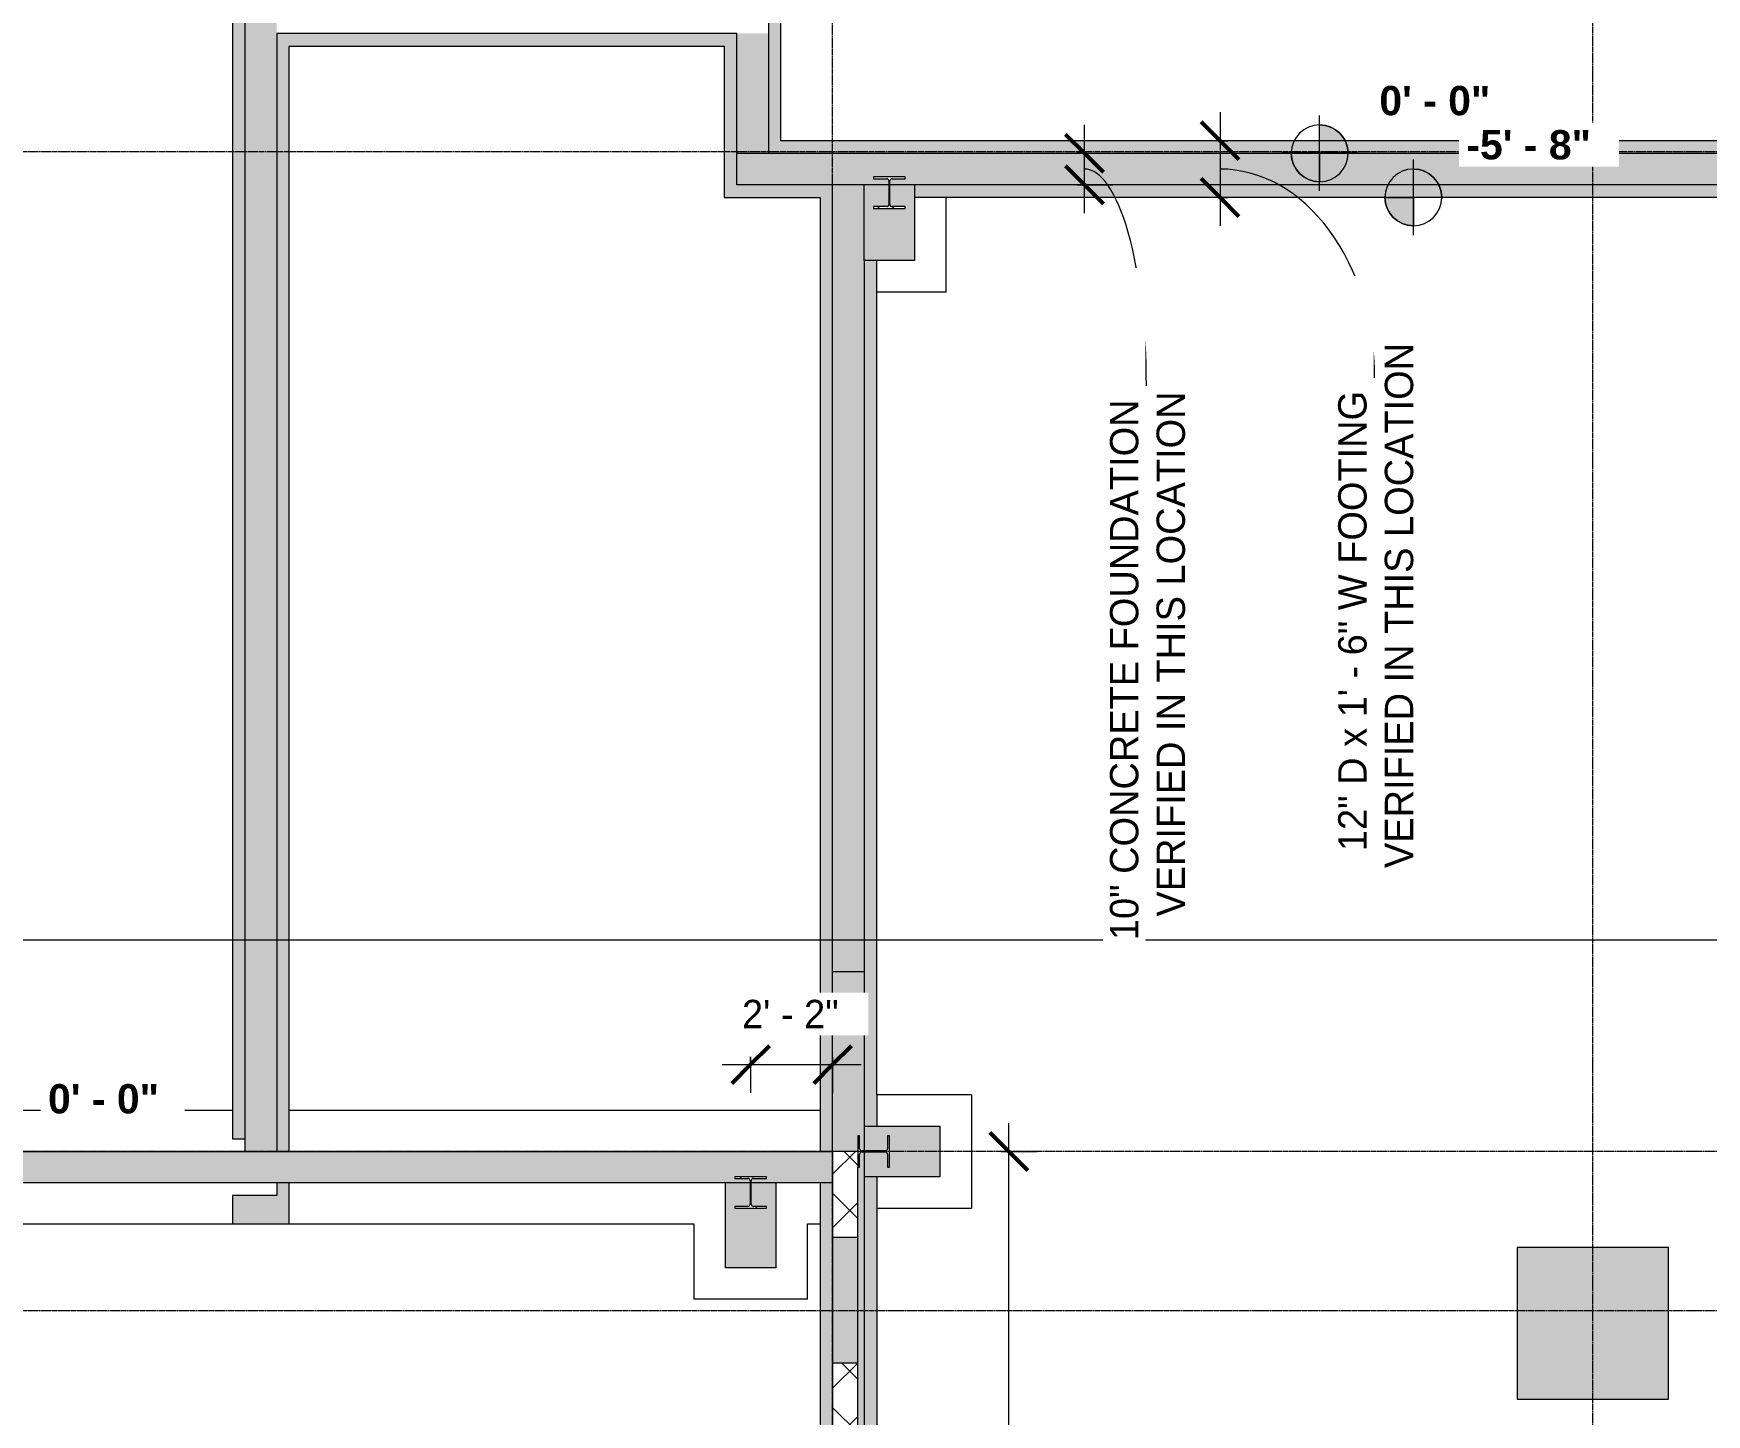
# Model space of a CAD drawing. Header units: inches. Extents: x -4066 to -1326, y 10241 to 12042.
# Drawn here: x -3280 to -2749, y 11373 to 11811 of the extents above; entities that cross this region are included whole.
import ezdxf

# ---------------------------------------------------------------- set-up
doc = ezdxf.new("R2010")
doc.units = ezdxf.units.IN
doc.header["$MEASUREMENT"] = 0
doc.linetypes.add('Grid Line 1_2_', pattern=[0.8749999999999999, 0.4999999999999999, -0.125, 0.125, -0.125])
for name, color, linetype, lineweight in [('A-ANNO-DIMS', 211, 'Continuous', 9), ('A-ANNO-DIMS-96', 211, 'Continuous', 9), ('A-WALL', 113, 'Continuous', 13), ('A-WALL-PATT', 111, 'Continuous', 20), ('G-ANNO-DIMS', 111, 'Continuous', 9), ('G-ANNO-SYMB', 111, 'Continuous', 9), ('S-COLS', 52, 'Continuous', 13), ('S-FNDN', 32, 'Continuous', 13), ('S-GRID', 1, 'Continuous', 9)]:
    doc.layers.add(name, color=color, linetype=linetype, lineweight=lineweight)
doc.styles.add('Arial_B', font='arialbd.ttf', dxfattribs={"height": 9.285714285714281})
doc.styles.add('Century Gothic', font='', dxfattribs={"height": 8.999999999999991})
doc.styles.get('Century Gothic').set_extended_font_data('Century Gothic')
doc.dimstyles.new('OD__1_16__Tol__', dxfattribs={"dimscale": 12, "dimtxt": 9.39751442745773, "dimasz": 1, "dimexe": 0.75, "dimexo": 0.5000000000000001, "dimgap": 0.75, "dimtad": 1, "dimdec": 4, "dimrnd": 0.0625, "dimzin": 3, "dimdsep": 46, "dimlunit": 4, "dimtxsty": 'Century Gothic', "dimblk1": 'OBLIQUE', "dimblk2": 'OBLIQUE', "dimsah": 1, "dimcen": 0.09, "dimdle": 0.75, "dimazin": 0, "dimtfac": 1, "dimtdec": 4, "dimtix": 1, "dimtmove": 0, "dimatfit": 3, "dimfxl": 1, "dimtvp": 1, "dimtfill": 1, "dimfrac": 2, "dimtolj": 1, "dimtzin": 0, "dimarcsym": 2})
doc.dimstyles.new('OD__1_16__Tol___1', dxfattribs={"dimscale": 12, "dimtxt": 9.39751442745773, "dimasz": 1, "dimexe": 0.75, "dimexo": 0.5000000000000001, "dimgap": 0.75, "dimtad": 1, "dimdec": 4, "dimrnd": 0.0625, "dimzin": 3, "dimdsep": 46, "dimlunit": 4, "dimtxsty": 'Century Gothic', "dimblk1": 'OBLIQUE', "dimblk2": 'OBLIQUE', "dimsah": 1, "dimcen": 0.09, "dimdle": 0.75, "dimazin": 0, "dimtfac": 1, "dimtdec": 4, "dimtix": 1, "dimtmove": 1, "dimatfit": 3, "dimfxl": 1, "dimtvp": 1, "dimtfill": 1, "dimfrac": 2, "dimtolj": 1, "dimtzin": 0, "dimarcsym": 2})

# ---------------------------------------------------------------- blocks, each defined once
blk = doc.blocks.new('W-Wide Flange-Column - W10X49-V7-STRUCTURAL SCHEMATIC - 1ST FLOOR')
at = {"layer": 'S-COLS', "lineweight": 9}
h = blk.add_hatch(dxfattribs=at)
h.set_pattern_fill('FP_16', color=256, style=0, pattern_type=2)
h.set_pattern_definition([(45, (3052.203, -11443.905), (-9.503515139147199, 9.503515139147199), []), (45, (3052.203, -11429.505), (-9.503515139147199, 9.503515139147199), [])])
h.paths.add_polyline_path([(-5.000000000003125, -4.990234374990052), (4.999999999996986, -4.990234374990052), (4.999999999996986, -4.431640624989995), (0.8613281249969303, -4.431640624989995), (0.3724300770672357, -4.229132422919689), (0.1699218749969304, -3.740234374989995), (0.1699218749969304, 3.740234375009947), (0.3724300770670652, 4.229132422939641), (0.8613281249962482, 4.431640625009947), (4.999999999996986, 4.431640625009947), (4.999999999996986, 4.990234375010004), (-5.000000000003125, 4.990234375010004), (-5.000000000003125, 4.431640625009947), (-0.8613281250030694, 4.431640625009947), (-0.3724300770733748, 4.229132422939641), (-0.1699218750030695, 3.740234375009947), (-0.1699218750030695, -3.740234374989995), (-0.3724300770732042, -4.229132422919689), (-0.8613281250037516, -4.431640624989995), (-5.000000000003125, -4.431640624989995)], flags=0)
for p, q in [((4.999999999999993, 4.990234374999829), (-5.000000000000004, 4.990234374999829)), ((-5.000000000000004, 4.990234374999829), (-5.000000000000004, 4.431640624999829)), ((-5.000000000000004, 4.431640624999829), (-0.8613281250000152, 4.431640624999829)), ((-0.169921875000006, 3.740234374999829), (-0.1699218750000061, -3.740234375000158)), ((0.169921874999994, -3.740234375000171), (0.1699218749999939, 3.740234374999825)), ((0.8613281249999939, 4.431640624999829), (4.999999999999993, 4.431640624999829)), ((4.999999999999993, 4.431640624999829), (4.999999999999993, 4.990234374999829)), ((-0.8613281250000059, -4.431640625000166), (-5.000000000000004, -4.431640625000166)), ((-5.000000000000004, -4.431640625000166), (-5.000000000000004, -4.990234375000167)), ((-5.000000000000004, -4.990234375000167), (4.999999999999993, -4.990234375000167)), ((4.999999999999993, -4.431640625000166), (0.8613281249999979, -4.431640625000167)), ((4.999999999999993, -4.990234375000167), (4.999999999999993, -4.431640625000166))]:
    blk.add_line(p, q, dxfattribs=at)
for centre, radius, start, end in [((-0.8613281250000059, 3.74023437499983), 0.6914062500000004, 2.671665932429354e-13, 90.00000000000081), ((0.8613281249999937, 3.74023437499983), 0.6914062499999992, 90.00000000000034, 180.0000000000004), ((-0.8613281250000059, -3.740234375000167), 0.6914062499999992, 269.9999999999999, 8.333053265434414e-13), ((0.8613281249999937, -3.740234375000167), 0.6914062500000004, 180.0000000000004, 270.0000000000001)]:
    blk.add_arc(centre, radius, start, end, dxfattribs=at)
blk = doc.blocks.new('W-Wide Flange-Column - W10X49-V14-STRUCTURAL SCHEMATIC - 1ST FLOOR')
at = {"layer": 'S-COLS', "lineweight": 9}
h = blk.add_hatch(dxfattribs=at)
h.set_pattern_fill('FP_25', color=256, style=0, pattern_type=2)
h.set_pattern_definition([(45, (3008.203, -11760.905), (-9.503515139147199, 9.503515139147199), []), (45, (3008.203, -11746.505), (-9.503515139147199, 9.503515139147199), [])])
h.paths.add_polyline_path([(-4.000000210717871, -4.990234374989199), (4.999999999997157, -4.990234374989284), (4.999999999997157, -4.431640624989227), (0.8613281249972714, -4.431640624989142), (0.3724300770674062, -4.229132422918922), (0.169921874997101, -3.740234374989228), (0.169921874997101, 3.7402343750108), (0.3724300770672357, 4.229132422940579), (0.8613281249965893, 4.431640625010799), (4.999999999997157, 4.431640625010714), (4.999999999997157, 4.990234375010771), (-5.000000000002955, 4.990234375010856), (-5.000000000002955, 4.431640625010799), (-0.86132812500324, 4.431640625010799), (-0.3724300770730337, 4.229132422940579), (-0.169921875002899, 3.7402343750108), (-0.169921875002899, -3.740234374989228), (-0.3724300770730337, -4.229132422918922), (-0.8613281250030694, -4.431640624989142), (-5.000000000002955, -4.431640624989142), (-5.000000000002955, -4.990234374989199)], flags=0)
for p, q in [((4.999999999999993, 4.990234374999829), (-5.000000000000004, 4.990234374999829)), ((-5.000000000000004, 4.990234374999829), (-5.000000000000004, 4.431640624999829)), ((-5.000000000000004, 4.431640624999829), (-0.8613281250000152, 4.431640624999829)), ((-0.169921875000006, 3.740234374999829), (-0.1699218750000061, -3.740234375000158)), ((0.169921874999994, -3.740234375000171), (0.1699218749999939, 3.740234374999825)), ((0.8613281249999939, 4.431640624999829), (4.999999999999993, 4.431640624999829)), ((4.999999999999993, 4.431640624999829), (4.999999999999993, 4.990234374999829)), ((-0.8613281250000059, -4.431640625000166), (-5.000000000000004, -4.431640625000166)), ((-5.000000000000004, -4.431640625000166), (-5.000000000000004, -4.990234375000167)), ((-5.000000000000004, -4.990234375000167), (4.999999999999993, -4.990234375000167)), ((4.999999999999993, -4.431640625000166), (0.8613281249999979, -4.431640625000167)), ((4.999999999999993, -4.990234375000167), (4.999999999999993, -4.431640625000166))]:
    blk.add_line(p, q, dxfattribs=at)
for centre, radius, start, end in [((-0.8613281250000059, 3.74023437499983), 0.6914062500000004, 2.671665932429354e-13, 90.00000000000081), ((0.8613281249999937, 3.74023437499983), 0.6914062499999992, 90.00000000000034, 180.0000000000004), ((-0.8613281250000059, -3.740234375000167), 0.6914062499999992, 269.9999999999999, 8.333053265434414e-13), ((0.8613281249999937, -3.740234375000167), 0.6914062500000004, 180.0000000000004, 270.0000000000001)]:
    blk.add_arc(centre, radius, start, end, dxfattribs=at)
blk = doc.blocks.new('W-Wide Flange-Column - W10X49-1634179-STRUCTURAL SCHEMATIC - 1ST FLOOR')
at = {"layer": 'S-COLS', "lineweight": 9}
h = blk.add_hatch(dxfattribs=at)
h.set_pattern_fill('FP_26', color=256, style=0, pattern_type=2)
h.set_pattern_definition([(315, (-11456.895, -3013.213), (9.503515139147199, 9.503515139147199), []), (315, (-11442.495, -3013.213), (9.503515139147199, 9.503515139147199), [])])
h.paths.add_polyline_path([(-4.99999999998863, -4.990234374997384), (5.000000000011311, -4.990234374997384), (5.000000000011311, -4.431640624997327), (0.8613281250107433, -4.431640624997327), (0.3724300770817308, -4.229132422927022), (0.1699218750114255, -3.740234374997328), (0.1699218750114255, 3.740234375002614), (0.3724300770815602, 4.229132422932309), (0.8613281250110844, 4.431640625002614), (5.000000000011311, 4.431640625002614), (5.000000000011311, 4.9902343750025), (-4.99999999998863, 4.990234375003012), (-4.99999999998863, 4.431640625002614), (-0.8613281249880628, 4.431640625002614), (-0.3724300770588797, 4.229132422932309), (-0.169921874988745, 3.740234375002614), (-0.169921874988745, -3.740234374997328), (-0.3724300770588797, -4.229132422927022), (-0.8613281249884038, -4.431640624997327), (-4.99999999998863, -4.431640624997327)], flags=0)
for p, q in [((4.999999999999993, 4.990234374999829), (-5.000000000000004, 4.990234374999829)), ((-5.000000000000004, 4.990234374999829), (-5.000000000000004, 4.431640624999829)), ((-5.000000000000004, 4.431640624999829), (-0.8613281250000152, 4.431640624999829)), ((-0.169921875000006, 3.740234374999829), (-0.1699218750000061, -3.740234375000158)), ((0.169921874999994, -3.740234375000171), (0.1699218749999939, 3.740234374999825)), ((0.8613281249999939, 4.431640624999829), (4.999999999999993, 4.431640624999829)), ((4.999999999999993, 4.431640624999829), (4.999999999999993, 4.990234374999829)), ((-0.8613281250000059, -4.431640625000166), (-5.000000000000004, -4.431640625000166)), ((-5.000000000000004, -4.431640625000166), (-5.000000000000004, -4.990234375000167)), ((-5.000000000000004, -4.990234375000167), (4.999999999999993, -4.990234375000167)), ((4.999999999999993, -4.431640625000166), (0.8613281249999979, -4.431640625000167)), ((4.999999999999993, -4.990234375000167), (4.999999999999993, -4.431640625000166))]:
    blk.add_line(p, q, dxfattribs=at)
for centre, radius, start, end in [((-0.8613281250000059, 3.74023437499983), 0.6914062500000004, 2.671665932429354e-13, 90.00000000000081), ((0.8613281249999937, 3.74023437499983), 0.6914062499999992, 90.00000000000034, 180.0000000000004), ((-0.8613281250000059, -3.740234375000167), 0.6914062499999993, 270.0000000000001, 7.824164516400251e-13), ((0.8613281249999937, -3.740234375000167), 0.6914062500000004, 180.0000000000004, 270.0000000000001)]:
    blk.add_arc(centre, radius, start, end, dxfattribs=at)
blk = doc.blocks.new('DIMBLOCK13-STRUCTURAL SCHEMATIC - 1ST FLOOR')
at = {"layer": 'A-ANNO-DIMS-96'}
for p, q in [((-2903.396876141786, 11786.3953901394), (-2903.396876141786, 11750.3953901394)), ((-2900.911594767549, 11777.3953901394), (-2912.396876141786, 11777.3953901394)), ((-2903.396876141787, 11777.3953901394), (-2900.911594767548, 11777.3953901394)), ((-2900.911594767549, 11759.3953901394), (-2912.396876141786, 11759.3953901394)), ((-2903.396876141787, 11759.3953901394), (-2900.911594767548, 11759.3953901394))]:
    blk.add_line(p, q, dxfattribs=at)
at = {"layer": 'A-ANNO-DIMS-96', "lineweight": 50}
for p, q in [((-2903.396876141786, 11777.3953901394), (-2909.396876141786, 11783.3953901394)), ((-2903.396876141786, 11777.3953901394), (-2897.396876141786, 11771.3953901394)), ((-2903.396876141786, 11759.3953901394), (-2909.396876141786, 11765.3953901394)), ((-2903.396876141786, 11759.3953901394), (-2897.396876141786, 11753.3953901394))]:
    blk.add_line(p, q, dxfattribs=at)
at = {"layer": 'A-ANNO-DIMS-96'}
blk.add_ellipse((-2903.396876141788, 11702.1928637294), major_axis=(2.017941929182548e-12, 66.20252640999934), ratio=0.7401718046381068, start_param=4.712388980384706, end_param=6.283185307179608, dxfattribs=at)
at = {"layer": 'A-ANNO-DIMS-96', "color": 0, "insert": (-2851.163947252036, 11546.76095843716), "char_height": 8.999999999999998, "width": 192.9622962437987, "attachment_point": 1, "rotation": 89.99999999999946, "line_spacing_factor": 0.9845015114479527, "style": 'Century Gothic', "bg_fill": 3, "box_fill_scale": 1.25, "bg_fill_color": 256, "bg_fill_true_color": 13158600, "bg_fill_transparency": 0}
blk.add_mtext('VERIFIED IN THIS LOCATION', dxfattribs=at)
at = {"layer": 'A-ANNO-DIMS-96', "color": 0, "insert": (-2865.931469923755, 11552.13096668142), "char_height": 8.999999999999998, "width": 180.074276457571, "attachment_point": 1, "rotation": 89.99999999999963, "line_spacing_factor": 0.9845015114479527, "style": 'Century Gothic', "bg_fill": 3, "box_fill_scale": 1.25, "bg_fill_color": 256, "bg_fill_true_color": 13158600, "bg_fill_transparency": 0}
blk.add_mtext('12" D x 1\' - 6" W FOOTING', dxfattribs=at)
blk = doc.blocks.new('_Oblique')
at = {"color": 0, "linetype": 'ByBlock', "lineweight": -2}
blk.add_line((-0.5, -0.5), (0.5, 0.5), dxfattribs=at)
blk = doc.blocks.new('DIMBLOCK14-STRUCTURAL SCHEMATIC - 1ST FLOOR')
at = {"layer": 'A-ANNO-DIMS-96'}
for p, q in [((-2946.34536105846, 11754.3953901394), (-2946.34536105846, 11782.3953901394)), ((-2948.830642432699, 11773.3953901394), (-2937.34536105846, 11773.3953901394)), ((-2946.345361058461, 11773.3953901394), (-2948.830642432699, 11773.3953901394)), ((-2948.830642432699, 11763.3953901394), (-2937.34536105846, 11763.3953901394)), ((-2946.345361058461, 11763.3953901394), (-2948.830642432699, 11763.3953901394))]:
    blk.add_line(p, q, dxfattribs=at)
at = {"layer": 'A-ANNO-DIMS-96', "lineweight": 50}
for p, q in [((-2946.34536105846, 11773.3953901394), (-2952.34536105846, 11779.3953901394)), ((-2946.34536105846, 11773.3953901394), (-2940.34536105846, 11767.3953901394)), ((-2946.34536105846, 11763.3953901394), (-2952.34536105846, 11769.3953901394)), ((-2946.34536105846, 11763.3953901394), (-2940.34536105846, 11757.3953901394))]:
    blk.add_line(p, q, dxfattribs=at)
at = {"layer": 'A-ANNO-DIMS-96'}
blk.add_ellipse((-2946.345361058461, 11699.62586809871), major_axis=(4.928477620293352e-13, 68.76952204068584), ratio=0.2849754784051742, start_param=4.712388980384685, end_param=6.283185307179588, dxfattribs=at)
at = {"layer": 'A-ANNO-DIMS-96', "color": 0, "insert": (-2923.516048169961, 11531.36560977852), "char_height": 8.999999999999998, "width": 192.9622962437987, "attachment_point": 1, "rotation": 89.99999999999945, "line_spacing_factor": 0.9845015114479527, "style": 'Century Gothic', "bg_fill": 3, "box_fill_scale": 1.25, "bg_fill_color": 256, "bg_fill_true_color": 13158600, "bg_fill_transparency": 0}
blk.add_mtext('VERIFIED IN THIS LOCATION', dxfattribs=at)
at = {"layer": 'A-ANNO-DIMS-96', "color": 0, "insert": (-2938.28357084168, 11523.90726499482), "char_height": 8.999999999999998, "width": 210.8623237246706, "attachment_point": 1, "rotation": 89.99999999999963, "line_spacing_factor": 0.9845015114479527, "style": 'Century Gothic', "bg_fill": 3, "box_fill_scale": 1.25, "bg_fill_color": 256, "bg_fill_true_color": 13158600, "bg_fill_transparency": 0}
blk.add_mtext('10" CONCRETE FOUNDATION ', dxfattribs=at)
blk = doc.blocks.new('Spot Elevations - Spot Elevation - Target Filled 2-1621861-STRUCTURAL SCHEMATIC - 1ST FLOOR')
at = {"layer": 'G-ANNO-DIMS'}
h = blk.add_hatch(color=256, dxfattribs=at)
edge = h.paths.add_edge_path(flags=0)
edge.add_line((1.249000902703301e-16, 0), (-0.09374999999999985, 0))
edge.add_arc((5.724587470723462e-16, -3.434752482434078e-16), 0.09375000000000037, 90.00000000000063, 180.0000000000002, ccw=False)
edge.add_line((1.249000902703301e-16, 0.09375000000000007), (1.249000902703301e-16, 0))
h = blk.add_hatch(color=256, dxfattribs=at)
edge = h.paths.add_edge_path(flags=0)
edge.add_line((1.249000902703301e-16, 0), (0.09375000000000029, 0))
edge.add_arc((2.289834988289385e-16, 6.245004513516504e-17), 0.09374999999999996, 269.99999999999955, 359.99999999999966, ccw=False)
edge.add_line((1.249000902703301e-16, -0.09375), (1.249000902703301e-16, 0))
for p, q in [((-2.706168622523819e-16, 0.1243846875261664), (-2.706168622523819e-16, -0.125)), ((1.249000902703301e-16, 0), (1.249000902703301e-16, 0.09375000000000007)), ((0.1250000000000001, 7.067913962433002e-16), (-0.1249999999999998, 7.067913962433002e-16)), ((-0.09374999999999985, 0), (1.249000902703301e-16, 0)), ((1.249000902703301e-16, 0), (1.249000902703301e-16, -0.09375)), ((0.09375000000000029, 0), (1.249000902703301e-16, 0))]:
    blk.add_line(p, q, dxfattribs=at)
blk.add_circle((1.249000902703301e-16, 0), 0.09375000000000007, dxfattribs=at)
for centre, radius, start, end in [((5.724587470723462e-16, -3.434752482434078e-16), 0.09375000000000037, 90.00000000000026, 179.9999999999999), ((2.289834988289385e-16, 6.245004513516504e-17), 0.09374999999999996, 269.9999999999992, 359.9999999999993)]:
    blk.add_arc(centre, radius, start, end, dxfattribs=at)
blk = doc.blocks.new('DIMBLOCK36-STRUCTURAL SCHEMATIC - 1ST FLOOR')
at = {"layer": 'A-ANNO-DIMS-96', "lineweight": 50}
for p, q in [((-3052.203253864355, 11484.43090191307), (-3046.203253864355, 11490.43090191307)), ((-3026.203253864356, 11484.43090191307), (-3020.203253864356, 11490.43090191307)), ((-3052.203253864355, 11484.43090191307), (-3058.203253864355, 11478.43090191307)), ((-3026.203253864356, 11484.43090191307), (-3032.203253864356, 11478.43090191307))]:
    blk.add_line(p, q, dxfattribs=at)
at = {"layer": 'A-ANNO-DIMS-96'}
for p, q in [((-3061.203253864355, 11484.43090191308), (-3017.203253864356, 11484.43090191307)), ((-3052.203253864355, 11486.91618328731), (-3052.203253864355, 11475.43090191307)), ((-3052.203253864355, 11484.43090191308), (-3052.203253864355, 11486.91618328731)), ((-3026.203253864356, 11486.91618328731), (-3026.203253864357, 11475.43090191307)), ((-3026.203253864357, 11484.43090191308), (-3026.203253864357, 11486.91618328731))]:
    blk.add_line(p, q, dxfattribs=at)
at = {"layer": 'A-ANNO-DIMS-96', "color": 0, "insert": (-3054.940361357956, 11504.96673913953), "char_height": 8.999999999999998, "width": 37.76905798463964, "attachment_point": 1, "line_spacing_factor": 0.9845015114479527, "style": 'Century Gothic', "bg_fill": 3, "box_fill_scale": 1.25, "bg_fill_color": 256, "bg_fill_true_color": 13158600, "bg_fill_transparency": 0}
blk.add_mtext('2\' - 2"', dxfattribs=at)
blk = doc.blocks.new('DIMBLOCK39-STRUCTURAL SCHEMATIC - 1ST FLOOR')
at = {"layer": 'A-ANNO-DIMS-96', "lineweight": 50}
for p, q in [((-2970.345361058462, 11456.8953901394), (-2976.345361058462, 11462.8953901394)), ((-2970.345361058462, 11456.8953901394), (-2964.345361058462, 11450.8953901394)), ((-2970.345361058465, 11137.64539013941), (-2976.345361058465, 11143.64539013941)), ((-2970.345361058465, 11137.64539013941), (-2964.345361058465, 11131.64539013941))]:
    blk.add_line(p, q, dxfattribs=at)
at = {"layer": 'A-ANNO-DIMS-96'}
for p, q in [((-2970.345361058465, 11137.64539013941), (-2970.345361058462, 11465.8953901394)), ((-2972.830642432701, 11456.8953901394), (-2961.345361058462, 11456.8953901394)), ((-2970.345361058463, 11456.8953901394), (-2972.830642432701, 11456.8953901394)), ((-2972.830642432703, 11137.64539013941), (-2961.345361058465, 11137.64539013941)), ((-2970.345361058465, 11137.64539013941), (-2972.830642432703, 11137.64539013941))]:
    blk.add_line(p, q, dxfattribs=at)
at = {"layer": 'A-ANNO-DIMS-96', "color": 0, "insert": (-2990.881198284921, 11266.54200963057), "char_height": 8.999999999999998, "width": 73.7481132211921, "attachment_point": 1, "rotation": 89.99999999999963, "line_spacing_factor": 0.9845015114479527, "style": 'Century Gothic', "bg_fill": 3, "box_fill_scale": 1.25, "bg_fill_color": 256, "bg_fill_true_color": 13158600, "bg_fill_transparency": 0}
blk.add_mtext('26\' - 7 1/4"', dxfattribs=at)

msp = doc.modelspace()

# ---------------------------------------------------------------- hatches: boundary and pattern name
at = {"layer": 'A-WALL-PATT', "lineweight": 9}
h = msp.add_hatch(dxfattribs=at)
h.set_pattern_fill('FP_1', color=256, style=0, pattern_type=2)
h.set_pattern_definition([(45, (0, 0), (-8.485281374238571, 8.485281374238571), []), (135, (0, 0), (-8.485281374238571, -8.48528137423857), [])])
h.paths.add_polyline_path([(-3018.203253864365, 10818.39539013943), (-3018.20325386436, 11389.76062652004), (-3026.20325386436, 11389.76062652004), (-3026.203253864365, 10818.39539013943)], flags=0)
h.paths.add_polyline_path([(-3018.20325386436, 11429.76062652003), (-3018.203253864359, 11456.89539013941), (-3026.203253864359, 11456.89539013941), (-3026.203253864359, 11429.76062652003)], flags=0)
at = {"layer": 'S-FNDN', "lineweight": 9}
h = msp.add_hatch(color=254, dxfattribs=at)
h.paths.add_polyline_path([(-3198.453253864354, 11433.89539013941), (-3198.453253864354, 11446.89539013941), (-3202.453253864355, 11446.89539013941), (-3202.453253864355, 11442.89539013937), (-3216.453253864354, 11442.89539013937), (-3216.453253864354, 11433.89539013941), (-3202.453253864355, 11433.89539013941)], flags=0)
h.paths.add_polyline_path([(-3202.453253864359, 11456.89539013941), (-3198.453253864359, 11456.89539013941), (-3198.453253864357, 11811.39539013944), (-3202.453253864357, 11811.39539013944), (-3202.453253864359, 11460.89539013937)], flags=0)
h.paths.add_polyline_path([(-3212.453253864359, 11460.89539013937), (-3212.453253864357, 11821.39539013945), (-3198.453253864357, 11821.39539013945), (-3198.453253864357, 11825.39539013944), (-3216.453253864357, 11825.39539013944), (-3216.453253864359, 11460.89539013937)], flags=0)
at = {"layer": 'S-FNDN'}
h = msp.add_hatch(color=7, dxfattribs=at)
h.paths.add_polyline_path([(-3087.767508634276, 11807.39539013944), (-3056.58153451516, 11807.39539013944), (-3056.58153451516, 11811.39539013944), (-3198.453253864357, 11811.39539013944), (-3198.453253864357, 11807.39539013944)], flags=0)
h.paths.add_polyline_path([(-3046.58153451516, 11821.39539013945), (-3046.58153451516, 11825.39539013945), (-3198.453253864357, 11825.39539013945), (-3198.453253864357, 11821.39539013945), (-3049.692645626269, 11821.39539013945)], flags=0)
at = {"layer": 'S-FNDN', "lineweight": 9}
h = msp.add_hatch(color=254, dxfattribs=at)
h.paths.add_polyline_path([(-3042.58153451516, 11777.39539013941), (-3042.58153451516, 11825.39539013945), (-3046.58153451516, 11825.39539013945), (-3046.58153451516, 11777.39539013941)], flags=0)
h.paths.add_polyline_path([(-3056.58153451516, 11777.39539013941), (-3056.58153451516, 11807.39539013944), (-3060.58153451516, 11807.39539013944), (-3060.58153451516, 11777.39539013941)], flags=0)
at = {"layer": 'S-FNDN'}
for color, points in [(254, [(-3202.453253864359, 11456.89539013941), (-3202.453253864357, 11821.39539013945), (-3212.453253864357, 11821.39539013945), (-3212.453253864359, 11456.89539013941)]), (7, [(-3046.58153451516, 11773.39539013941), (-3046.58153451516, 11811.39539013944), (-3056.58153451516, 11811.39539013944), (-3056.58153451516, 11773.39539013941)]), (254, [(-1612.516077698593, 11763.39539013939), (-1585.453253864366, 11763.39539013939), (-1585.453253864366, 11773.3953901394), (-3056.58153451516, 11773.39539013941), (-3056.58153451516, 11763.39539013941), (-3008.373175528642, 11763.39539013941), (-3008.373175528642, 11764.64539013941), (-3008.575683730712, 11765.13428818734), (-3009.064581778642, 11765.33679638941), (-3013.203253653642, 11765.33679638941), (-3013.203253653642, 11765.89539013941), (-3003.203253653642, 11765.89539013941), (-3003.203253653642, 11765.33679638941), (-3007.341925528642, 11765.33679638941), (-3007.830823576572, 11765.13428818734), (-3008.033331778642, 11764.64539013941), (-3008.033331778642, 11763.39539013941), (-2712.373173924982, 11763.3953901394), (-2712.373173924982, 11764.64539013941), (-2712.575682127052, 11765.13428818734), (-2713.064580174982, 11765.33679638941), (-2717.203252049982, 11765.33679638941), (-2717.203252049982, 11765.89539013941), (-2707.203252049982, 11765.89539013941), (-2707.203252049982, 11765.33679638941), (-2711.341923924982, 11765.33679638941), (-2711.830821972912, 11765.13428818734), (-2712.033330174982, 11764.64539013941), (-2712.033330174982, 11763.3953901394), (-2388.373173924982, 11763.3953901394), (-2388.373173924982, 11764.64539013941), (-2388.575682127052, 11765.13428818734), (-2389.064580174981, 11765.33679638941), (-2393.203252049982, 11765.33679638941), (-2393.203252049982, 11765.89539013941), (-2383.203252049982, 11765.89539013941), (-2383.203252049982, 11765.33679638941), (-2387.341923924982, 11765.33679638941), (-2387.830821972912, 11765.13428818734), (-2388.033330174982, 11764.64539013941), (-2388.033330174982, 11763.3953901394), (-2064.373173924981, 11763.3953901394), (-2064.373173924981, 11764.64539013941), (-2064.575682127052, 11765.13428818734), (-2065.064580174981, 11765.33679638941), (-2069.203252049981, 11765.33679638941), (-2069.203252049981, 11765.89539013941), (-2059.203252049982, 11765.89539013941), (-2059.203252049982, 11765.33679638941), (-2063.341923924981, 11765.33679638941), (-2063.830821972911, 11765.13428818734), (-2064.033330174981, 11764.64539013941), (-2064.033330174981, 11763.3953901394), (-1740.373173924981, 11763.3953901394), (-1740.373173924981, 11764.64539013941), (-1740.575682127051, 11765.13428818734), (-1741.064580174981, 11765.33679638941), (-1745.203252049981, 11765.33679638941), (-1745.203252049981, 11765.89539013941), (-1735.203252049981, 11765.89539013941), (-1735.203252049981, 11765.33679638941), (-1739.341923924981, 11765.33679638941), (-1739.83082197291, 11765.13428818734), (-1740.033330174981, 11764.64539013941), (-1740.033330174981, 11763.3953901394), (-1620.373175739354, 11763.39539013939), (-1620.373175739354, 11764.64539013941), (-1620.575683941424, 11765.13428818734), (-1621.064581989354, 11765.33679638941), (-1625.203253864354, 11765.33679638941), (-1625.203253864354, 11765.89539013942), (-1615.203253864354, 11765.89539013942), (-1615.203253864354, 11765.33679638941), (-1619.341925739354, 11765.33679638941), (-1619.830823787284, 11765.13428818734), (-1620.033331989354, 11764.54733944192), (-1620.033331989354, 11763.39539013939)]), (7, [(-3016.203253864358, 11513.89539013941), (-3016.203255468016, 11763.39539013941), (-3026.203253864357, 11763.39539013941), (-3026.203253864358, 11513.89539013941)]), (256, [(-3016.203253864357, 11739.39539013941), (-3000.203255468015, 11739.39539013941), (-3000.203255468015, 11763.39539013941), (-3008.033331778642, 11763.39539013941), (-3008.033331778642, 11757.16492138941), (-3007.830823576572, 11756.67602334148), (-3007.341925528642, 11756.47351513941), (-3003.203253653642, 11756.47351513941), (-3003.203253653642, 11755.91492138941), (-3013.203253653642, 11755.91492138941), (-3013.203253653642, 11756.47351513941), (-3009.064581778642, 11756.47351513941), (-3008.575683730712, 11756.67602334148), (-3008.373175528642, 11757.16492138941), (-3008.373175528642, 11763.39539013941), (-3016.203253864357, 11763.39539013941), (-3016.203253864357, 11755.91492138941)]), (256, [(-3006.934008634279, 11448.89539013941), (-2992.203253864358, 11448.89539013941), (-2992.203253864358, 11464.89539013941), (-3016.203253864359, 11464.89539013941), (-3016.203253864359, 11457.06531201441), (-3009.472785114359, 11457.06531201441), (-3008.983887066429, 11457.26782021648), (-3008.781378864359, 11457.75671826441), (-3008.781378864359, 11461.89539013941), (-3008.222785114359, 11461.89539013941), (-3008.222785114359, 11451.89539013941), (-3008.781378864359, 11451.89539013941), (-3008.781378864359, 11456.03406201441), (-3008.983887066429, 11456.52296006234), (-3009.472785114359, 11456.72546826441), (-3016.203253864359, 11456.72546826441), (-3016.203253864359, 11448.89539013941), (-3008.222785114359, 11448.89539013941)]), (256, [(-3044.203253864358, 11420.0156605868), (-3044.203253864357, 11446.89539013941), (-3052.033331989358, 11446.89539013941), (-3052.033331989358, 11440.16492138941), (-3051.830823787287, 11439.67602334148), (-3051.341925739358, 11439.47351513941), (-3047.203253864358, 11439.47351513941), (-3047.203253864358, 11438.91492138941), (-3057.203253864358, 11438.91492138941), (-3057.203253864358, 11439.47351513941), (-3053.064581989358, 11439.47351513941), (-3052.575683941428, 11439.67602334148), (-3052.373175739358, 11440.16492138941), (-3052.373175739358, 11446.89539013941), (-3060.203253864358, 11446.89539013941), (-3060.203253864358, 11420.0156605868)]), (7, [(-2761.203253864358, 11378.39539013943), (-2761.203253864358, 11426.39539013943), (-2809.203253864358, 11426.39539013943), (-2809.203253864359, 11378.39539013943), (-2764.433508634279, 11378.39539013943)])]:
    msp.add_hatch(color=color, dxfattribs=at).paths.add_polyline_path(points, flags=0)
h = msp.add_hatch(color=254, dxfattribs=at)
h.paths.add_polyline_path([(-2072.203253864355, 11759.3953901394), (-2072.203253864355, 11763.3953901394), (-2380.203253864355, 11763.3953901394), (-2380.203253864355, 11759.3953901394), (-2082.203253864357, 11759.3953901394)], flags=0)
h.paths.add_polyline_path([(-3056.58153451516, 11759.39539013941), (-3026.203253864357, 11759.39539013941), (-3026.203253864357, 11763.39539013941), (-3056.58153451516, 11763.39539013941), (-3056.58153451516, 11777.39539013941), (-3060.58153451516, 11777.39539013941), (-3060.58153451516, 11759.39539013941)], flags=0)
h.paths.add_polyline_path([(-3000.203255468015, 11759.39539013941), (-2720.203253864355, 11759.39539013941), (-2720.203253864355, 11763.3953901394), (-3000.203255468015, 11763.39539013941), (-3000.203255468015, 11762.83192916426)], flags=0)
h.paths.add_polyline_path([(-2704.203253864355, 11759.39539013941), (-2396.203253864355, 11759.3953901394), (-2396.203253864355, 11763.3953901394), (-2704.203253864355, 11763.3953901394), (-2704.203253864355, 11759.91206988094)], flags=0)
h.paths.add_polyline_path([(-1602.203255678728, 11759.3953901394), (-1590.640753864367, 11759.3953901394), (-1590.640753864367, 11763.39539013939), (-1612.203255678727, 11763.39539013939), (-1612.203255678727, 11759.3953901394)], flags=0)
h.paths.add_polyline_path([(-1885.640753864366, 11759.3953901394), (-1748.203253864355, 11759.3953901394), (-1748.203253864355, 11763.3953901394), (-2056.203253864355, 11763.3953901394), (-2056.203253864355, 11759.3953901394), (-1925.640753864366, 11759.3953901394)], flags=0)
h.paths.add_polyline_path([(-1628.203255678728, 11759.3953901394), (-1628.203255678728, 11763.39539013939), (-1732.203253864354, 11763.3953901394), (-1732.203253864354, 11759.3953901394), (-1632.764508634276, 11759.3953901394)], flags=0)
h.paths.add_polyline_path([(-1687.842142753292, 11773.3953901394), (-1590.640753864367, 11773.3953901394), (-1590.640753864367, 11777.3953901394), (-3046.58153451516, 11777.39539013941), (-3046.58153451516, 11773.39539013941), (-1695.842142753291, 11773.3953901394)], flags=0)
h = msp.add_hatch(color=7, dxfattribs=at)
h.paths.add_polyline_path([(-3026.203253864363, 11161.39539013942), (-3026.203253864359, 11446.89539013941), (-3030.203253864359, 11446.89539013941), (-3030.20325386436, 11289.20789013943), (-3028.203253864361, 11289.20789013943), (-3028.203253864362, 11161.39539013942)], flags=0)
h.paths.add_polyline_path([(-3012.203253864361, 11161.39539013942), (-3012.203253864359, 11448.89539013941), (-3016.203253864359, 11448.89539013941), (-3016.20325386436, 11161.39539013942)], flags=0)
h.paths.add_polyline_path([(-3026.203253864359, 11456.89539013941), (-3026.203253864357, 11759.39539013941), (-3030.203253864357, 11759.39539013941), (-3030.203253864359, 11456.89539013941)], flags=0)
h.paths.add_polyline_path([(-3013.172624446654, 11464.89539013941), (-3012.203253864359, 11464.89539013941), (-3012.203253864357, 11739.39539013941), (-3016.203253864357, 11739.39539013941), (-3016.203253864359, 11464.89539013941)], flags=0)
h = msp.add_hatch(color=7, dxfattribs=at)
h.paths.add_polyline_path([(-3016.20325386436, 11161.39539013942), (-3016.203253864359, 11456.72546826441), (-3016.953253864359, 11456.72546826441), (-3017.442151912288, 11456.52296006234), (-3017.644660114359, 11456.03406201441), (-3017.644660114359, 11451.89539013941), (-3018.203253864359, 11451.89539013941), (-3018.20325386436, 11429.76062652003), (-3026.203253864359, 11429.76062652003), (-3026.20325386436, 11389.76062652004), (-3018.20325386436, 11389.76062652004), (-3018.203253864363, 11161.39539013942)], flags=0)
h.paths.add_polyline_path([(-3026.203253864359, 11456.89539013941), (-3018.203253864359, 11456.89539013941), (-3018.203253864359, 11461.89539013941), (-3017.644660114359, 11461.89539013941), (-3017.644660114359, 11457.75671826441), (-3017.442151912288, 11457.26782021648), (-3016.953253864359, 11457.06531201441), (-3016.203253864359, 11457.06531201441), (-3016.203253864358, 11513.89539013941), (-3026.203253864358, 11513.89539013941), (-3026.203253864359, 11457.75671826441)], flags=0)
h = msp.add_hatch(color=256, dxfattribs=at)
h.paths.add_polyline_path([(-3332.533331989359, 11446.89539013941), (-3052.373175739358, 11446.89539013941), (-3052.373175739358, 11447.64539013941), (-3052.575683941428, 11448.13428818734), (-3053.064581989358, 11448.33679638941), (-3057.203253864358, 11448.33679638941), (-3057.203253864358, 11448.89539013941), (-3047.203253864358, 11448.89539013941), (-3047.203253864358, 11448.33679638941), (-3051.341925739358, 11448.33679638941), (-3051.830823787287, 11448.13428818734), (-3052.033331989358, 11447.64539013941), (-3052.033331989358, 11446.89539013941), (-3026.203253864359, 11446.89539013941), (-3026.203253864359, 11456.89539013941), (-3557.703253864361, 11456.89539013941), (-3557.703253864361, 11448.89539013941), (-3550.70325386436, 11448.89539013941), (-3550.70325386436, 11448.33679638942), (-3554.84192573936, 11448.33679638942), (-3555.330823787289, 11448.13428818734), (-3555.53333198936, 11447.64539013942), (-3555.53333198936, 11446.89539013941), (-3332.873175739359, 11446.89539013941), (-3332.873175739359, 11447.64539013941), (-3333.07568394143, 11448.13428818734), (-3333.56458198936, 11448.33679638941), (-3337.703253864359, 11448.33679638941), (-3337.703253864359, 11448.89539013941), (-3327.70325386436, 11448.89539013941), (-3327.70325386436, 11448.33679638941), (-3331.841925739359, 11448.33679638941), (-3332.330823787289, 11448.13428818734), (-3332.533331989359, 11447.64539013941)], flags=0)
h.paths.add_polyline_path([(-3557.703253864361, 11446.89539013941), (-3555.87317573936, 11446.89539013941), (-3555.87317573936, 11447.64539013942), (-3556.07568394143, 11448.13428818734), (-3556.56458198936, 11448.33679638942), (-3557.703253864361, 11448.33679638942), (-3557.703253864361, 11447.64539013942)], flags=0)

# ---------------------------------------------------------------- linework, layer by layer
at = {"layer": 'A-WALL', "lineweight": 9}
for p, q in [((-3026.203253864356, 11456.8953901394), (-3026.203253864362, 10818.39539013942)), ((-3018.203253864356, 11456.8953901394), (-3026.203253864356, 11456.8953901394)), ((-3018.203253864359, 11142.64539013941), (-3018.203253864356, 11451.8953901394)), ((-3026.203253864357, 11429.76062652002), (-3018.203253864357, 11429.76062652002)), ((-3018.203253864357, 11389.76062652002), (-3026.203253864357, 11389.76062652002))]:
    msp.add_line(p, q, dxfattribs=at)
at = {"layer": 'G-ANNO-SYMB'}
msp.add_line((-4008.432107819133, 11523.97754412666), (-1530.354510271987, 11523.97754412664), dxfattribs=at)
at = {"layer": 'S-FNDN', "lineweight": 9}
for p, q in [((-3216.453253864354, 11825.39539013943), (-3216.453253864351, 11460.89539013936)), ((-3042.581534515156, 11777.3953901394), (-3042.581534515157, 11825.39539013943)), ((-3212.453253864351, 11456.8953901394), (-3212.453253864353, 11821.39539013943)), ((-3046.581534515157, 11821.39539013943), (-3046.581534515157, 11773.3953901394)), ((-3202.453253864353, 11811.39539013943), (-3202.453253864351, 11456.8953901394)), ((-3056.581534515157, 11811.39539013943), (-3202.453253864353, 11811.39539013943)), ((-3198.453253864351, 11456.8953901394), (-3198.453253864354, 11807.39539013943)), ((-3198.453253864354, 11807.39539013943), (-3060.581534515157, 11807.39539013943)), ((-3060.581534515157, 11807.39539013943), (-3060.581534515157, 11759.3953901394)), ((-3056.581534515157, 11763.3953901394), (-3056.581534515157, 11811.39539013943)), ((-1590.640753864364, 11777.39539013939), (-3042.581534515156, 11777.3953901394)), ((-3056.581534515157, 11773.3953901394), (-1585.453253864364, 11773.39539013939)), ((-3060.581534515157, 11759.3953901394), (-3030.203253864354, 11759.3953901394)), ((-3008.373175528639, 11763.3953901394), (-3056.581534515157, 11763.3953901394)), ((-3030.203253864354, 11759.3953901394), (-3030.203253864356, 11456.8953901394)), ((-3026.203253864355, 11456.8953901394), (-3026.203253864354, 11763.3953901394)), ((-3016.203255468013, 11739.3953901394), (-3016.203255468013, 11763.3953901394)), ((-2720.203253864353, 11763.3953901394), (-3008.033331778639, 11763.3953901394)), ((-3000.203255468013, 11763.3953901394), (-3000.203255468013, 11739.3953901394)), ((-2730.203253864353, 11759.3953901394), (-3000.203255468012, 11759.3953901394)), ((-2990.203255468012, 11729.3953901394), (-2990.203255468012, 11759.3953901394)), ((-3000.203255468013, 11739.3953901394), (-3016.203255468013, 11739.3953901394)), ((-3016.203253864353, 11739.3953901394), (-3016.203253864355, 11457.0653120144)), ((-3012.203253864356, 11474.8953901394), (-3012.203253864354, 11739.3953901394)), ((-2990.203255468012, 11729.3953901394), (-3012.203253864354, 11729.3953901394)), ((-3016.203253864355, 11513.8953901394), (-3026.203253864355, 11513.8953901394)), ((-3012.203253864356, 11474.8953901394), (-3012.203253864356, 11464.89539013939)), ((-2982.203253864356, 11474.8953901394), (-3012.203253864356, 11474.8953901394)), ((-2982.203253864356, 11474.8953901394), (-2982.203253864356, 11438.8953901394)), ((-3216.453253864352, 11469.8953901394), (-3544.703253864356, 11469.8953901394)), ((-3030.203253864356, 11469.8953901394), (-3198.453253864351, 11469.8953901394)), ((-3016.203253864355, 11464.89539013939), (-2992.203253864355, 11464.89539013939)), ((-2992.203253864355, 11464.89539013939), (-2992.203253864355, 11448.89539013939)), ((-3567.703253864356, 11456.8953901394), (-3026.203253864355, 11456.8953901394)), ((-3216.453253864351, 11460.89539013936), (-3212.453253864351, 11460.89539013936)), ((-3016.203253864355, 11456.7254682644), (-3016.203253864358, 11145.64539013941)), ((-3060.203253864355, 11446.8953901394), (-3332.533331989356, 11446.8953901394)), ((-3202.453253864351, 11446.8953901394), (-3202.453253864351, 11442.89539013936)), ((-3198.453253864351, 11433.8953901394), (-3198.453253864351, 11446.8953901394)), ((-3060.203253864355, 11420.01566058679), (-3060.203253864355, 11446.8953901394)), ((-3052.373175739355, 11446.8953901394), (-3060.203253864355, 11446.8953901394)), ((-3026.203253864356, 11446.8953901394), (-3052.033331989355, 11446.8953901394)), ((-3044.203253864355, 11446.8953901394), (-3044.203253864355, 11420.01566058679)), ((-3030.203253864356, 11446.8953901394), (-3030.203253864357, 11289.20789013942)), ((-2992.203253864355, 11448.89539013939), (-3016.203253864355, 11448.89539013939)), ((-3012.203253864356, 11448.89539013939), (-3012.203253864358, 11155.64539013941)), ((-3202.453253864351, 11442.89539013936), (-3216.453253864351, 11442.89539013936)), ((-3216.453253864351, 11442.89539013936), (-3216.453253864351, 11433.8953901394)), ((-3012.203253864356, 11438.8953901394), (-2982.203253864356, 11438.8953901394)), ((-3314.703253864356, 11433.8953901394), (-3070.203253864355, 11433.8953901394)), ((-3070.203253864355, 11433.8953901394), (-3070.203253864355, 11410.01566058679)), ((-3034.203253864355, 11433.8953901394), (-3030.203253864356, 11433.8953901394)), ((-3034.203253864355, 11410.01566058679), (-3034.203253864355, 11433.8953901394)), ((-2761.203253864355, 11426.39539013942), (-2809.203253864355, 11426.39539013942)), ((-2809.203253864355, 11426.39539013942), (-2809.203253864355, 11378.39539013942)), ((-2761.203253864355, 11378.39539013942), (-2761.203253864355, 11426.39539013942)), ((-3044.203253864355, 11420.01566058679), (-3060.203253864355, 11420.01566058679)), ((-3034.203253864355, 11410.01566058679), (-3070.203253864355, 11410.01566058679)), ((-2809.203253864355, 11378.39539013942), (-2761.203253864355, 11378.39539013942))]:
    msp.add_line(p, q, dxfattribs=at)
at = {"layer": 'S-GRID', "linetype": 'Grid Line 1_2_'}
for p, q in [((-3026.203253864362, 10769.69705680642), (-3026.203253864353, 11992.79345696724)), ((-2785.203253864363, 10455.54857511406), (-2785.203253864351, 11992.79345696724)), ((-1374.377465411871, 11773.89539013939), (-3750.493318273372, 11773.8953901394)), ((-1374.377465411873, 11456.89539013939), (-3750.493318273374, 11456.8953901394)), ((-1374.377465411873, 11406.3953901394), (-3886.222405602958, 11406.39539013942))]:
    msp.add_line(p, q, dxfattribs=at)

# ---------------------------------------------------------------- block references
at = {"layer": 'S-COLS', "lineweight": 9}
for name, p in [('W-Wide Flange-Column - W10X49-V14-STRUCTURAL SCHEMATIC - 1ST FLOOR', (-3008.203253653639, 11760.9051557644)), ('W-Wide Flange-Column - W10X49-V7-STRUCTURAL SCHEMATIC - 1ST FLOOR', (-3052.203253864355, 11443.9051557644))]:
    msp.add_blockref(name, p, dxfattribs=at)
at = {"layer": 'S-COLS', "lineweight": 9, "rotation": 89.9999999999999}
msp.add_blockref('W-Wide Flange-Column - W10X49-1634179-STRUCTURAL SCHEMATIC - 1ST FLOOR', (-3013.213019489356, 11456.8953901394), dxfattribs=at)

# ---------------------------------------------------------------- next in the draw order: texts
at = {"layer": 'G-ANNO-DIMS', "insert": (-3274.938678756699, 11478.24188262499), "char_height": 9.285714285714281, "width": 40.98938307030129, "attachment_point": 1, "line_spacing_factor": 0.9417779076525878, "style": 'Arial_B', "bg_fill": 3, "box_fill_scale": 1.25, "bg_fill_color": 256, "bg_fill_true_color": 13158600, "bg_fill_transparency": 0}
msp.add_mtext('0\' - 0"', dxfattribs=at)

# ---------------------------------------------------------------- next in the draw order: dimensions: what is measured, and where the dimension line sits
at = {"layer": 'A-ANNO-DIMS'}
dim = msp.add_linear_dim(base=(-2903.396876141788, 11759.3953901394), p1=(-2894.911594767548, 11777.3953901394), p2=(-2894.911594767548, 11759.3953901394), angle=89.99999999999991, text='<>\\XVERIFIED IN THIS LOCATION', dimstyle='OD__1_16__Tol___1', override={"dimpost": '12" D x<>W FOOTING', "dimfxl": 18}, dxfattribs=at)
dim.commit()
dim.dimension.update_dxf_attribs({"geometry": 'DIMBLOCK13-STRUCTURAL SCHEMATIC - 1ST FLOOR', "text_midpoint": (-2853.931469923755, 11552.13096668142), "dimtype": 160, "text_rotation": 89.99999999999991})
dim = msp.add_linear_dim(base=(-3026.203253864357, 11484.43090191308), p1=(-3052.203253864355, 11492.91618328731), p2=(-3026.203253864357, 11492.91618328731), dimstyle='OD__1_16__Tol__', override={"dimpost": '<>', "dimfxl": 25.99999999999864}, dxfattribs=at)
dim.commit()
dim.dimension.update_dxf_attribs({"geometry": 'DIMBLOCK36-STRUCTURAL SCHEMATIC - 1ST FLOOR', "text_midpoint": (-3039.203253864356, 11498.04409025445)})
dim = msp.add_linear_dim(base=(-2970.345361058464, 11456.8953901394), p1=(-2978.830642432703, 11137.64539013941), p2=(-2978.830642432701, 11456.8953901394), angle=89.99999999999991, dimstyle='OD__1_16__Tol__', override={"dimpost": '<>', "dimfxl": 319.2499999999909}, dxfattribs=at)
dim.commit()
dim.dimension.update_dxf_attribs({"geometry": 'DIMBLOCK39-STRUCTURAL SCHEMATIC - 1ST FLOOR', "text_midpoint": (-2984.570378092326, 11297.27039013941)})

# ---------------------------------------------------------------- next in the draw order: block references
at = {"layer": 'G-ANNO-DIMS', "extrusion": (0, 0, -1), "xscale": 95.99999999999994, "yscale": 95.99999999999994, "zscale": 95.99999999999994, "rotation": 180}
for p in [(2871.812159608973, 11773.39539013939), (2842.111863362965, 11759.39539013939)]:
    msp.add_blockref('Spot Elevations - Spot Elevation - Target Filled 2-1621861-STRUCTURAL SCHEMATIC - 1ST FLOOR', p, dxfattribs=at)

# ---------------------------------------------------------------- next in the draw order: dimensions: what is measured, and where the dimension line sits
at = {"layer": 'A-ANNO-DIMS'}
dim = msp.add_linear_dim(base=(-2946.345361058462, 11773.3953901394), p1=(-2954.830642432699, 11763.3953901394), p2=(-2954.830642432699, 11773.3953901394), angle=89.99999999999991, text='<>\\XVERIFIED IN THIS LOCATION', dimstyle='OD__1_16__Tol___1', override={"dimpost": '<>CONCRETE FOUNDATION ', "dimfxl": 10}, dxfattribs=at)
dim.commit()
dim.dimension.update_dxf_attribs({"geometry": 'DIMBLOCK14-STRUCTURAL SCHEMATIC - 1ST FLOOR', "text_midpoint": (-2926.28357084168, 11523.90726499482), "dimtype": 160, "text_rotation": 89.99999999999991})

# ---------------------------------------------------------------- next in the draw order: texts
at = {"layer": 'G-ANNO-DIMS', "insert": (-2825.302681153497, 11780.74188262498), "char_height": 9.285714285714281, "width": 46.05796269727402, "attachment_point": 1, "line_spacing_factor": 0.9417779076525878, "style": 'Arial_B', "bg_fill": 3, "box_fill_scale": 1.25, "bg_fill_color": 256, "bg_fill_true_color": 13158600, "bg_fill_transparency": 0}
msp.add_mtext('-5\' - 8"', dxfattribs=at)

# ---------------------------------------------------------------- next in the draw order: texts
at = {"layer": 'G-ANNO-DIMS', "insert": (-2852.8910692216, 11794.74188262498), "char_height": 9.285714285714281, "width": 40.98938307030129, "attachment_point": 1, "line_spacing_factor": 0.9417779076525878, "style": 'Arial_B', "bg_fill": 3, "box_fill_scale": 1.25, "bg_fill_color": 256, "bg_fill_true_color": 13158600, "bg_fill_transparency": 0}
msp.add_mtext('0\' - 0"', dxfattribs=at)

doc.saveas('drawing.dxf')
